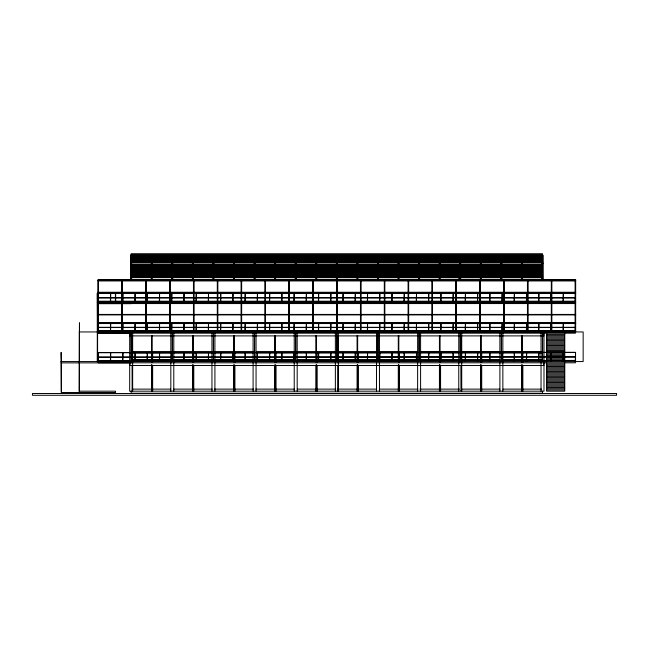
<?xml version="1.0" encoding="UTF-8"?>
<svg xmlns="http://www.w3.org/2000/svg" width="649" height="649" viewBox="0 0 649 649"><rect width="100%" height="100%" fill="white"/><g stroke="black" fill="none" stroke-linecap="round" stroke-linejoin="round"><path stroke-width="0.97" d="M131.171 254.708L542.507 254.708M131.625 255.187L130.717 255.187L130.717 280.392M542.053 255.187L542.962 255.187L542.962 280.392M131.171 255.682L542.507 255.682M131.171 256.631L542.507 256.631M131.171 257.556L542.507 257.556M131.171 258.464L542.507 258.464M131.171 259.349L542.507 259.349M131.171 260.208L542.507 260.208M131.171 261.052L542.507 261.052M131.171 261.863L542.507 261.863M131.171 261.961L542.507 261.961M130.903 262.529L131.439 262.529M542.24 262.529L542.775 262.529M131.171 262.699L542.507 262.699M130.717 263.445L131.625 263.445L131.625 280.392M542.962 263.445L542.053 263.445L542.053 280.392M542.41 263.632L542.605 279.841M542.507 264.184L131.171 264.184L131.171 253.71L542.507 253.71L542.41 279.841M131.171 265.003L542.507 265.003M131.171 265.749L542.507 265.749M131.171 266.471L542.507 266.471M131.171 267.169L542.507 267.169M131.171 267.842L542.507 267.842M131.171 268.499L542.507 268.499M131.171 269.132L542.507 269.132M131.171 269.741L542.507 269.741M131.171 270.325L542.507 270.325M131.171 270.893L542.507 270.893M131.171 271.436L542.507 271.436M131.171 271.955L542.507 271.955M131.171 272.45L542.507 272.45M131.171 272.921L542.507 272.921M131.171 273.375L542.507 273.375M131.171 273.805L542.507 273.805M131.171 274.211L542.507 274.211M131.171 274.592L542.507 274.592M131.171 274.949L542.507 274.949M131.171 275.29L542.507 275.29M131.171 275.606L542.507 275.606M131.171 275.898L542.507 275.898M131.171 276.166L542.507 276.166M131.171 276.417L542.507 276.417M131.171 276.644L542.507 276.644M131.171 276.847L542.507 276.847M131.171 277.026L542.507 277.026M131.171 277.18L542.507 277.18M131.171 277.318L542.507 277.318M131.171 277.423L542.507 277.423M131.171 277.512L542.507 277.626L131.171 277.642M98.015 280.117L575.663 280.117M98.267 280.319L575.42 280.319M98.015 280.368L98.51 280.368M575.168 280.368L575.663 280.368M98.267 280.944L575.42 280.944M98.015 292.212L98.51 292.212M575.168 292.212L575.663 292.212M98.267 292.253L575.42 292.253M98.015 292.707L575.663 292.707M98.267 293.153L575.42 293.153M98.405 293.283L98.121 302.329M575.558 293.283L575.274 302.329M98.267 293.405L575.42 293.405M98.267 297.68L575.42 297.68M98.267 297.932L575.42 297.932M98.267 301.217L575.42 301.217M98.267 301.469L575.42 301.469M98.015 302.085L98.51 302.085M575.168 302.085L575.663 302.085M98.267 302.126L575.42 302.126M97.301 302.329L575.558 302.329M98.015 302.58L575.663 302.58M98.267 303.562L575.42 303.562M97.439 303.643L131.171 303.643L131.171 302.329M98.015 314.424L575.663 314.424M98.015 314.919L575.663 314.919M98.267 322.772L575.42 322.772M98.405 322.894L98.121 331.947M575.558 322.894L575.274 331.947M98.015 323.064L575.663 323.064M98.267 323.105L575.42 323.105M98.015 323.551L575.663 323.551M98.267 327.299L575.42 327.299M98.267 327.542L575.42 327.542M98.267 330.836L575.42 330.836M98.267 331.079L575.42 331.079M98.015 331.696L98.51 331.696M575.168 331.696L575.663 331.696M98.267 331.736L575.42 331.736M79.202 331.947L97.585 331.947M98.015 331.947L583.151 331.947L583.151 361.566L61.103 361.566M97.439 333.262L130.619 333.262M546.62 334.413L564.719 334.413M546.62 335.647L564.719 335.647M129.686 335.898L543.992 335.898M546.62 336.88L564.719 336.88M546.62 338.113L564.719 338.113M546.62 339.354L564.719 339.354M546.62 340.587L564.719 340.587M546.62 341.82L564.719 341.82M546.62 343.053L564.719 343.053M546.62 344.286L564.719 344.286M546.62 345.519L564.719 345.519M546.62 346.753L564.719 346.753M546.62 347.986L564.719 347.986M546.62 349.219L564.719 349.219M546.62 350.46L564.719 350.46M131.625 351.547L171.133 351.547M173.161 351.547L212.677 351.547M214.705 351.547L253.199 351.547M256.241 351.547L294.743 351.547M296.763 351.547L336.279 351.547M338.307 351.547L376.809 351.547M379.843 351.547L417.331 351.547M420.374 351.547L458.867 351.547M460.895 351.547L500.411 351.547M502.44 351.547L541.947 351.547M546.62 351.693L564.719 351.693M546.62 352.926L564.719 352.926M131.625 353.032L171.133 353.032M173.161 353.032L212.677 353.032M214.705 353.032L253.199 353.032M256.241 353.032L294.743 353.032M296.763 353.032L336.279 353.032M338.307 353.032L376.809 353.032M379.843 353.032L417.331 353.032M420.374 353.032L458.867 353.032M460.895 353.032L500.411 353.032M502.44 353.032L541.947 353.032M546.62 354.159L564.719 354.159M546.62 355.392L564.719 355.392M546.62 356.626L564.719 356.626M546.62 357.859L564.719 357.859M546.62 359.092L564.719 359.092M132.185 359.505L170.687 359.505M173.721 359.505L212.223 359.505M214.251 359.505L253.759 359.505M255.787 359.505L294.289 359.505M297.331 359.505L335.825 359.505M337.853 359.505L376.355 359.505M379.389 359.505L417.891 359.505M419.919 359.505L459.427 359.505M461.455 359.505L499.957 359.505M502.999 359.505L541.493 359.505M132.177 360.244L167.369 360.244L167.369 361.566M546.62 360.325L564.719 360.325M97.561 360.698L97.318 293.161L97.439 361.891M98.267 362.799L575.42 362.799L575.42 361.566M61.241 362.88L131.171 362.88L131.171 361.566M546.62 364.032L564.719 364.032M546.62 365.265L564.719 365.265M129.686 365.509L543.992 365.509M546.62 366.498L564.719 366.498M546.62 367.732L564.719 367.732M546.62 368.965L564.719 368.965M546.62 370.198L564.719 370.198M546.62 371.431L564.719 371.431M546.62 372.672L564.719 372.672M546.62 373.905L564.719 373.905M546.62 375.138L564.719 375.138M546.62 376.371L564.719 376.371M546.62 377.604L564.719 377.604M546.62 378.838L564.719 378.838M546.62 380.071L564.719 380.071M546.62 381.304L564.719 381.304M546.62 382.537L564.719 382.537M546.62 383.778L564.719 383.778M546.62 385.011L564.719 385.011M546.62 386.244L564.719 386.244M546.62 387.477L564.719 387.477M546.62 388.71L564.719 388.71M132.185 389.124L170.687 389.124M173.721 389.124L212.223 389.124M214.251 389.124L253.759 389.124M255.787 389.124L294.289 389.124M297.331 389.124L335.825 389.124M337.853 389.124L376.355 389.124M379.389 389.124L417.891 389.124M419.919 389.124L459.427 389.124M461.455 389.124L499.957 389.124M502.999 389.124L541.493 389.124M546.62 389.944L564.719 389.944M61.387 391.177L61.12 352.391L61.387 362.32M575.558 361.566L575.558 352.512L575.274 361.566M575.42 279.914L575.42 333.18L98.267 333.18L98.267 279.914M575.168 279.873L575.168 332.191M564.719 333.18L564.719 361.566M564.719 362.799L564.719 391.177L546.62 391.177L546.62 362.799M563.324 302.329L563.324 293.283L563.04 302.329M563.324 331.947L563.324 322.894L563.04 331.947M563.324 361.566L563.324 352.512L563.04 361.566M551.804 280.117L551.804 331.947M551.561 279.914L551.561 332.15M551.309 280.117L551.309 331.947M551.09 302.329L551.09 293.283L550.806 302.329M551.09 331.947L551.09 322.894L550.806 331.947M551.09 361.566L551.09 352.512L550.806 361.566M546.62 333.18L546.62 361.566M543.992 332.621L543.992 391.177L129.686 391.177L129.686 332.621M543.74 332.807L543.74 335.403M543.74 362.426L543.74 365.014M542.775 255.187L542.775 280.392M542.605 332.264L542.605 361.59M542.41 332.264L542.41 361.59M542.507 391.177L542.507 393.237L131.171 393.237L131.171 391.177M542.24 255.187L542.24 280.392M541.031 332.621L541.031 391.177M538.857 302.329L538.857 293.283L538.565 302.329M538.857 331.947L538.857 322.894L538.565 331.947M538.857 361.566L538.857 352.512L538.565 361.566M527.945 280.117L527.945 331.947M527.702 279.914L527.702 332.15M527.45 280.117L527.45 331.947M526.623 302.329L526.623 293.283L526.331 302.329M526.623 331.947L526.623 322.894L526.331 331.947M526.623 361.566L526.623 352.512L526.331 361.566M522.851 352.293L522.851 362.264M522.851 365.257L522.851 391.177M522.396 280.392L522.396 263.445L521.488 263.445L521.488 280.392M522.185 335.647L522.185 361.899M522.185 364.925L522.185 391.177M521.942 335.647L521.942 362.264M521.942 364.925L521.942 391.177M521.699 335.647L521.699 361.899M521.699 364.925L521.699 391.177M514.389 302.329L514.389 293.283L514.097 302.329M514.389 331.947L514.389 322.894L514.097 331.947M514.389 361.566L514.389 352.512L514.097 361.566M504.086 280.117L504.086 331.947M503.843 279.914L503.843 332.15M503.6 280.117L503.6 331.947M502.853 332.621L502.853 391.177M502.156 302.329L502.156 293.283L501.864 302.329M502.156 331.947L502.156 322.894L501.864 331.947M502.156 361.566L502.156 352.512L501.864 361.566M501.831 280.392L501.831 263.445L500.923 263.445L500.923 280.392M501.474 263.632L501.474 279.841M501.474 332.264L501.474 361.59M501.279 263.632L501.279 279.841M501.279 332.264L501.279 361.59M499.892 332.621L499.892 391.177M489.914 302.329L489.914 293.283L489.63 302.329M489.914 331.947L489.914 322.894L489.63 331.947M489.914 361.566L489.914 352.512L489.63 361.566M481.712 352.293L481.712 362.264M481.712 365.257L481.712 391.177M481.258 280.392L481.258 263.445L480.357 263.445L480.357 280.392M481.055 335.647L481.055 361.899M481.055 364.925L481.055 391.177M480.812 335.647L480.812 362.264M480.812 364.925L480.812 391.177M480.56 335.647L480.56 361.899M480.56 364.925L480.56 391.177M480.236 280.117L480.236 331.947M479.984 279.914L479.984 332.15M479.741 280.117L479.741 331.947M477.68 302.329L477.68 293.283L477.396 302.329M477.68 331.947L477.68 322.894L477.396 331.947M477.68 361.566L477.68 352.512L477.396 361.566M465.447 302.329L465.447 293.283L465.163 302.329M465.447 331.947L465.447 322.894L465.163 331.947M465.447 361.566L465.447 352.512L465.163 361.566M461.723 332.621L461.723 391.177M461.228 336.06L461.228 361.566M461.228 365.679L461.228 391.177L461.147 365.257M461.147 352.293L461.147 362.264M460.693 280.392L460.693 263.445L459.792 263.445L459.792 280.392M460.344 263.632L460.344 279.841M460.344 332.264L460.344 361.59M460.141 263.632L460.141 279.841M460.141 332.264L460.141 361.59M458.924 277.804L458.924 279.768M458.762 332.621L458.762 391.177M456.377 280.117L456.377 331.947M456.125 279.914L456.125 332.15M455.882 280.117L455.882 331.947M453.213 302.329L453.213 293.283L452.929 302.329M453.213 331.947L453.213 322.894L452.929 331.947M453.213 361.566L453.213 352.512L452.929 361.566M440.979 302.329L440.979 293.283L440.687 302.329M440.979 331.947L440.979 322.894L440.687 331.947M440.979 361.566L440.979 352.512L440.687 361.566M440.582 352.293L440.582 362.264M440.582 365.257L440.582 391.177M440.127 280.392L440.127 263.445L439.219 263.445L439.219 280.392M439.925 335.647L439.925 361.899M439.925 364.925L439.925 391.177M439.673 335.647L439.673 362.264M439.673 364.925L439.673 391.177M439.43 335.647L439.43 361.899M439.43 364.925L439.43 391.177M432.518 280.117L432.518 331.947M432.275 279.914L432.275 332.15M432.023 280.117L432.023 331.947M428.746 302.329L428.746 293.283L428.454 302.329M428.746 331.947L428.746 322.894L428.454 331.947M428.746 361.566L428.746 352.512L428.454 361.566M420.593 332.621L420.593 391.177M419.562 280.392L419.562 263.445L418.654 263.445L418.654 280.392M419.205 263.632L419.205 279.841M419.205 332.264L419.205 361.59M419.011 263.632L419.011 279.841M419.011 332.264L419.011 361.59M417.623 332.621L417.623 391.177M416.512 302.329L416.512 293.283L416.22 302.329M416.512 331.947L416.512 322.894L416.22 331.947M416.512 361.566L416.512 352.512L416.22 361.566M408.659 280.117L408.659 331.947M408.416 279.914L408.416 332.15M408.164 280.117L408.164 331.947M404.278 302.329L404.278 293.283L403.986 302.329M404.278 331.947L404.278 322.894L403.986 331.947M404.278 361.566L404.278 352.512L403.986 361.566M399.443 352.293L399.443 362.264M399.443 365.257L399.443 391.177M398.997 280.392L398.997 263.445L398.088 263.445L398.088 280.392M398.786 335.647L398.786 361.899M398.786 364.925L398.786 391.177M398.543 335.647L398.543 362.264M398.543 364.925L398.543 391.177M398.291 335.647L398.291 361.899M398.291 364.925L398.291 391.177M392.037 302.329L392.037 293.283L391.753 302.329M392.037 331.947L392.037 322.894L391.753 331.947M392.037 361.566L392.037 352.512L391.753 361.566M384.8 280.117L384.8 331.947M384.557 279.914L384.557 332.15M384.305 280.117L384.305 331.947M379.803 302.329L379.803 293.283L379.519 302.329M379.803 331.947L379.803 322.894L379.519 331.947M379.803 361.566L379.803 352.512L379.519 361.566M379.454 332.621L379.454 391.177M378.424 280.392L378.424 263.445L377.523 263.445L377.523 280.392M378.075 263.632L378.075 279.841M378.075 332.264L378.075 361.59M377.872 263.632L377.872 279.841M377.872 332.264L377.872 361.59M376.493 332.621L376.493 391.177M367.569 302.329L367.569 293.283L367.285 302.329M367.569 331.947L367.569 322.894L367.285 331.947M367.569 361.566L367.569 352.512L367.285 361.566M360.941 280.117L360.941 331.947M360.698 279.914L360.698 332.15M360.455 280.117L360.455 331.947M358.313 352.293L358.313 362.264M358.313 365.257L358.313 391.177M357.859 280.392L357.859 263.445L356.958 263.445L356.958 280.392M357.656 335.647L357.656 361.899M357.656 364.925L357.656 391.177M357.404 335.647L357.404 362.264M357.404 364.925L357.404 391.177M357.161 335.647L357.161 361.899M357.161 364.925L357.161 391.177M355.336 302.329L355.336 293.283L355.052 302.329M355.336 331.947L355.336 322.894L355.052 331.947M355.336 361.566L355.336 352.512L355.052 361.566M343.102 302.329L343.102 293.283L342.81 302.329M343.102 331.947L343.102 322.894L342.81 331.947M343.102 361.566L343.102 352.512L342.81 361.566M338.324 332.621L338.324 391.177M337.829 336.06L337.829 361.566M337.829 365.679L337.829 391.177M337.293 280.392L337.293 263.445L336.385 263.445L336.385 280.392M337.091 280.117L337.091 331.947M336.936 263.632L336.936 279.841M336.936 332.264L336.936 361.59M336.839 279.914L336.839 332.15M336.742 263.632L336.742 279.841M336.742 332.264L336.742 361.59M336.596 280.117L336.596 331.947M335.363 332.621L335.363 391.177M330.868 302.329L330.868 293.283L330.576 302.329M330.868 331.947L330.868 322.894L330.576 331.947M330.868 361.566L330.868 352.512L330.576 361.566M318.635 302.329L318.635 293.283L318.343 302.329M318.635 331.947L318.635 322.894L318.343 331.947M318.635 361.566L318.635 352.512L318.343 361.566M317.174 352.293L317.174 362.264M317.174 365.257L317.174 391.177M316.728 280.392L316.728 263.445L315.82 263.445L315.82 280.392M316.517 335.647L316.517 361.899M316.517 364.925L316.517 391.177M316.274 335.647L316.274 362.264M316.274 364.925L316.274 391.177M316.022 335.647L316.022 361.899M316.022 364.925L316.022 391.177M313.232 280.117L313.232 331.947M312.98 279.914L312.98 332.15M312.737 280.117L312.737 331.947M306.401 302.329L306.401 293.283L306.109 302.329M306.401 331.947L306.401 322.894L306.109 331.947M306.401 361.566L306.401 352.512L306.109 361.566M297.185 332.621L297.185 391.177M296.155 280.392L296.155 263.445L295.254 263.445L295.254 280.392M295.806 263.632L295.806 279.841M295.806 332.264L295.806 361.59M295.611 263.632L295.611 279.841M295.611 332.264L295.611 361.59M294.224 332.621L294.224 391.177M294.159 302.329L294.159 293.283L293.875 302.329M294.159 331.947L294.159 322.894L293.875 331.947M294.159 361.566L294.159 352.512L293.875 361.566M289.373 280.117L289.373 331.947M289.121 279.914L289.121 332.15M288.878 280.117L288.878 331.947M281.926 302.329L281.926 293.283L281.642 302.329M281.926 331.947L281.926 322.894L281.642 331.947M281.926 361.566L281.926 352.512L281.642 361.566M276.044 352.293L276.044 362.264M276.044 365.257L276.044 391.177M275.59 280.392L275.59 263.445L274.689 263.445L274.689 280.392M275.387 335.647L275.387 361.899M275.387 364.925L275.387 391.177M275.135 335.647L275.135 362.264M275.135 364.925L275.135 391.177M274.892 335.647L274.892 361.899M274.892 364.925L274.892 391.177M269.692 302.329L269.692 293.283L269.408 302.329M269.692 331.947L269.692 322.894L269.408 331.947M269.692 361.566L269.692 352.512L269.408 361.566M265.514 280.117L265.514 331.947M265.271 279.914L265.271 332.15M265.019 280.117L265.019 331.947M257.458 302.329L257.458 293.283L257.174 302.329M257.458 331.947L257.458 322.894L257.174 331.947M257.458 361.566L257.458 352.512L257.174 361.566M256.055 332.621L256.055 391.177M255.025 280.392L255.025 263.445L254.124 263.445L254.124 280.392M254.668 263.632L254.668 279.841M254.668 332.264L254.668 361.59M254.473 263.632L254.473 279.841M254.473 332.264L254.473 361.59M253.094 332.621L253.094 391.177M245.225 302.329L245.225 293.283L244.933 302.329M245.225 331.947L245.225 322.894L244.933 331.947M245.225 361.566L245.225 352.512L244.933 361.566M241.655 280.117L241.655 331.947M241.412 279.914L241.412 332.15M241.16 280.117L241.16 331.947M234.914 352.293L234.914 362.264M234.914 365.257L234.914 391.177M234.459 280.392L234.459 263.445L233.551 263.445L233.551 280.392M234.248 335.647L234.248 361.899M234.248 364.925L234.248 391.177M234.005 335.647L234.005 362.264M234.005 364.925L234.005 391.177M233.762 335.647L233.762 361.899M233.762 364.925L233.762 391.177M232.991 302.329L232.991 293.283L232.699 302.329M232.991 331.947L232.991 322.894L232.699 331.947M232.991 361.566L232.991 352.512L232.699 361.566M220.757 302.329L220.757 293.283L220.465 302.329M220.757 331.947L220.757 322.894L220.465 331.947M220.757 361.566L220.757 352.512L220.465 361.566M217.796 280.117L217.796 331.947M217.553 279.914L217.553 332.15M217.301 280.117L217.301 331.947M214.916 332.621L214.916 391.177M213.894 280.392L213.894 263.445L212.986 263.445L212.986 280.392M213.537 263.632L213.537 279.841M213.537 332.264L213.537 361.59M213.343 263.632L213.343 279.841M213.343 332.264L213.343 361.59M211.955 332.621L211.955 391.177M208.524 302.329L208.524 293.283L208.232 302.329M208.524 331.947L208.524 322.894L208.232 331.947M208.524 361.566L208.524 352.512L208.232 361.566M196.282 302.329L196.282 293.283L195.998 302.329M196.282 331.947L196.282 322.894L195.998 331.947M196.282 361.566L196.282 352.512L195.998 361.566M193.937 280.117L193.937 331.947M193.775 352.293L193.775 362.264M193.775 365.257L193.775 391.177M193.694 279.914L193.694 332.15M193.451 280.117L193.451 331.947M193.321 280.392L193.321 263.445L192.42 263.445L192.42 280.392M193.118 335.647L193.118 361.899M193.118 364.925L193.118 391.177M192.875 335.647L192.875 362.264M192.875 364.925L192.875 391.177M192.623 335.647L192.623 361.899M192.623 364.925L192.623 391.177M184.048 302.329L184.048 293.283L183.764 302.329M184.048 331.947L184.048 322.894L183.764 331.947M184.048 361.566L184.048 352.512L183.764 361.566M173.786 332.621L173.786 391.177M172.756 280.392L172.756 263.445L171.855 263.445L171.855 280.392M172.407 263.632L172.407 279.841M172.407 332.264L172.407 361.59M172.204 263.632L172.204 279.841M172.204 332.264L172.204 361.59M171.815 302.329L171.815 293.283L171.531 302.329M171.815 331.947L171.815 322.894L171.531 331.947M171.815 361.566L171.815 352.512L171.531 361.566M170.825 332.621L170.825 391.177M170.087 280.117L170.087 331.947M169.835 279.914L169.835 332.15M169.592 280.117L169.592 331.947M159.581 302.329L159.581 293.283L159.297 302.329M159.581 331.947L159.581 322.894L159.297 331.947M159.581 361.566L159.581 352.512L159.297 361.566M152.645 352.293L152.645 362.264M152.645 365.257L152.645 391.177M152.191 280.392L152.191 263.445L151.282 263.445L151.282 280.392M151.988 335.647L151.988 361.899M151.988 364.925L151.988 391.177M151.736 335.647L151.736 362.264M151.736 364.925L151.736 391.177M151.493 335.647L151.493 361.899M151.493 364.925L151.493 391.177M149.27 360.244L149.27 361.566M147.347 302.329L147.347 293.283L147.055 302.329M147.347 331.947L147.347 322.894L147.055 331.947M147.347 361.566L147.347 352.512L147.055 361.566M146.228 280.117L146.228 331.947M145.976 279.914L145.976 332.15M145.733 280.117L145.733 331.947M135.114 302.329L135.114 293.283L134.822 302.329M135.114 331.947L135.114 322.894L134.822 331.947M135.114 361.566L135.114 352.512L134.822 361.566M132.656 332.621L132.656 391.177M132.161 336.06L132.08 362.264M132.08 365.257L132.161 391.177M131.439 263.445L131.439 280.49M131.268 279.841L131.268 263.632L131.074 279.841M131.268 332.264L131.268 361.59M131.074 332.264L131.074 361.59M130.903 255.187L130.903 280.392M129.938 332.807L129.938 335.403M129.938 362.426L129.938 365.014M122.88 302.329L122.88 293.283L122.588 302.329M122.88 331.947L122.88 322.894L122.588 331.947M122.88 361.566L122.88 352.512L122.588 361.566M122.369 280.117L122.369 331.947M122.126 279.914L122.126 332.15M121.874 280.117L121.874 331.947M115.66 293.161L115.684 302.329M115.417 293.161L115.4 302.329M110.646 302.329L110.646 293.283L110.354 302.329M110.646 331.947L110.646 322.894L110.354 331.947M110.646 361.566L110.646 352.512L110.354 361.566M98.51 279.873L98.51 332.191M98.405 361.566L98.405 352.512L98.121 361.566M97.585 361.566L97.585 293.283L97.301 361.566M79.486 391.177L79.462 322.772L79.202 391.177L115.538 391.177L115.538 392.499L61.241 392.499L61.241 361.566M79.34 331.947L79.34 361.891M79.34 362.548L79.34 392.499M575.663 279.873L98.015 279.873L98.015 332.191L575.663 332.191L575.663 279.873M575.42 352.391L98.267 352.634L575.42 352.391M575.42 356.918L98.267 357.161L575.42 356.918M575.42 360.455L98.267 360.698L575.42 360.455M616.55 393.481L32.45 393.481L32.45 395.29L616.55 395.29L616.55 393.481"/></g></svg>
